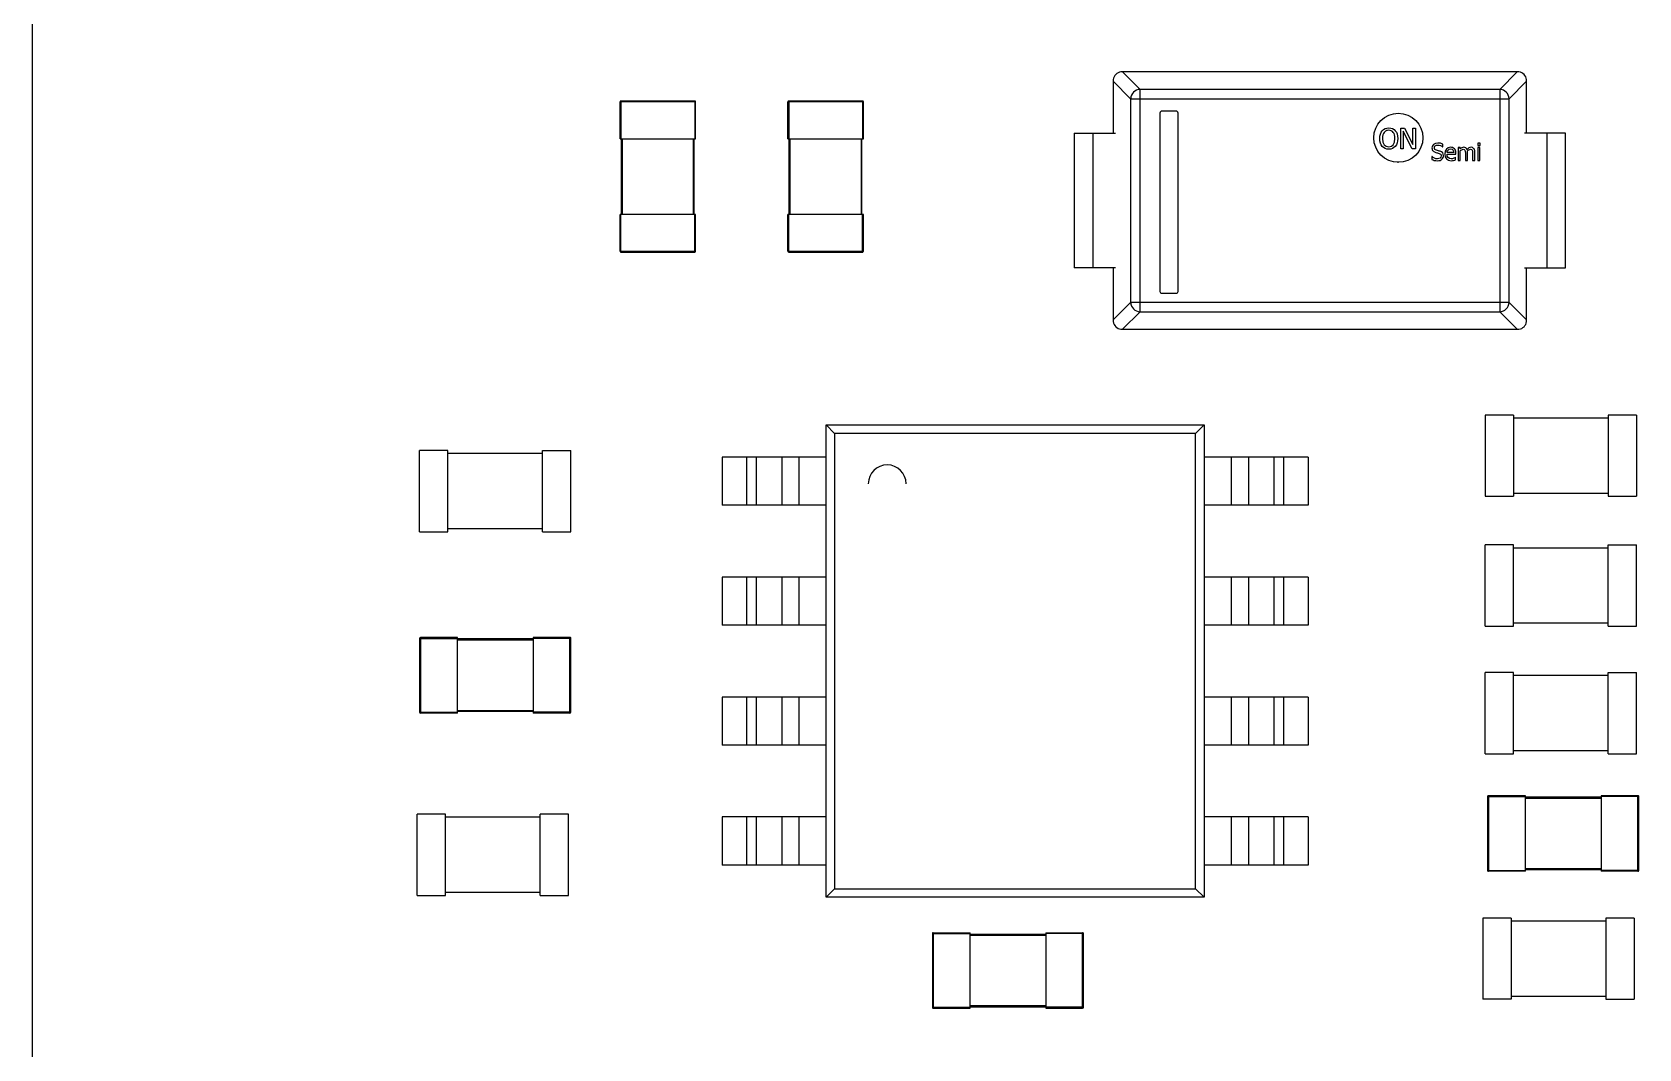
# Model space of a CAD drawing. Header units: millimetres. Extents: x -0.1 to 69.3, y -0.2 to 41.9.
# Drawn here: x -0.07 to 16.93, y 12.35 to 23.11 of the extents above; entities that cross this region are included whole.
import ezdxf

# ---------------------------------------------------------------- set-up
doc = ezdxf.new("R2010")
doc.units = ezdxf.units.MM

msp = doc.modelspace()

# ---------------------------------------------------------------- linework, layer by layer
at = {"color": 7, "linetype": 'Continuous', "lineweight": 25}
for p, q in [((-0.075, 33), (-0.075, 1.35)), ((15.655, 22.688), (11.445, 22.688)), ((11.647, 22.502), (11.461, 22.688)), ((15.639, 22.688), (15.453, 22.502)), ((11.362, 22.605), (11.362, 22.038)), ((11.362, 22.589), (11.548, 22.403)), ((11.647, 20.148), (11.647, 22.502)), ((15.453, 22.502), (11.647, 22.502)), ((15.453, 22.502), (15.453, 20.148)), ((15.552, 22.403), (15.737, 22.589)), ((15.737, 22.038), (15.737, 22.605)), ((6.945, 22.369), (6.145, 22.369)), ((6.145, 21.979), (6.145, 22.369)), ((6.155, 22.379), (6.155, 21.979)), ((6.935, 22.379), (6.155, 22.379)), ((6.935, 22.379), (6.935, 21.979)), ((6.945, 21.979), (6.945, 22.369)), ((8.72, 22.369), (7.92, 22.369)), ((7.92, 21.979), (7.92, 22.369)), ((7.93, 22.379), (7.93, 21.979)), ((8.71, 22.379), (7.93, 22.379)), ((8.71, 22.379), (8.71, 21.979)), ((8.72, 21.979), (8.72, 22.369)), ((11.548, 22.403), (15.552, 22.403)), ((11.548, 22.403), (11.548, 20.247)), ((12.029, 22.272), (11.878, 22.272)), ((15.552, 20.247), (15.552, 22.403)), ((11.858, 22.252), (11.858, 20.364)), ((12.049, 20.364), (12.049, 22.252)), ((6.145, 21.979), (6.945, 21.979)), ((6.16, 21.179), (6.16, 21.979)), ((6.17, 21.179), (6.17, 21.979)), ((6.92, 21.979), (6.92, 21.179)), ((6.93, 21.179), (6.93, 21.979)), ((7.92, 21.979), (8.72, 21.979)), ((7.935, 21.179), (7.935, 21.979)), ((7.945, 21.179), (7.945, 21.979)), ((8.695, 21.979), (8.695, 21.179)), ((8.705, 21.179), (8.705, 21.979)), ((10.95, 22.038), (10.95, 20.613)), ((10.95, 22.038), (11.386, 22.038)), ((11.15, 20.613), (11.15, 22.038)), ((14.406, 22.09), (14.446, 22.09)), ((14.406, 21.874), (14.406, 22.09)), ((14.432, 22.06), (14.432, 21.874)), ((14.528, 21.874), (14.432, 22.06)), ((14.446, 22.09), (14.533, 21.919)), ((14.533, 22.09), (14.56, 22.09)), ((14.533, 21.919), (14.533, 22.09)), ((14.56, 22.09), (14.56, 21.874)), ((15.22, 21.932), (15.22, 21.908)), ((15.246, 21.932), (15.22, 21.932)), ((15.246, 21.908), (15.246, 21.932)), ((16.15, 22.038), (15.714, 22.038)), ((15.95, 22.038), (15.95, 20.613)), ((16.15, 20.613), (16.15, 22.038)), ((14.432, 21.874), (14.406, 21.874)), ((14.56, 21.874), (14.528, 21.874)), ((14.737, 21.791), (14.735, 21.791)), ((14.735, 21.791), (14.735, 21.761)), ((14.849, 21.894), (14.851, 21.894)), ((14.851, 21.894), (14.851, 21.922)), ((14.966, 21.833), (14.895, 21.833)), ((14.895, 21.815), (14.989, 21.815)), ((14.986, 21.783), (14.985, 21.783)), ((14.986, 21.758), (14.986, 21.783)), ((14.989, 21.815), (14.989, 21.828)), ((15.012, 21.886), (15.012, 21.75)), ((15.035, 21.886), (15.012, 21.886)), ((15.035, 21.871), (15.035, 21.886)), ((15.035, 21.75), (15.035, 21.851)), ((15.089, 21.828), (15.089, 21.75)), ((15.112, 21.75), (15.112, 21.839)), ((15.166, 21.828), (15.166, 21.75)), ((15.189, 21.75), (15.189, 21.839)), ((15.22, 21.908), (15.246, 21.908)), ((15.221, 21.886), (15.221, 21.75)), ((15.244, 21.886), (15.221, 21.886)), ((15.244, 21.75), (15.244, 21.886)), ((14.38, 21.725), (14.38, 21.731)), ((15.012, 21.75), (15.035, 21.75)), ((15.089, 21.75), (15.112, 21.75)), ((15.166, 21.75), (15.189, 21.75)), ((15.221, 21.75), (15.244, 21.75)), ((6.945, 21.179), (6.145, 21.179)), ((6.145, 20.789), (6.145, 21.179)), ((6.155, 20.779), (6.155, 21.179)), ((6.935, 20.779), (6.935, 21.179)), ((6.945, 20.789), (6.945, 21.179)), ((8.72, 21.179), (7.92, 21.179)), ((7.92, 20.789), (7.92, 21.179)), ((7.93, 20.779), (7.93, 21.179)), ((8.71, 20.779), (8.71, 21.179)), ((8.72, 20.789), (8.72, 21.179)), ((6.145, 20.789), (6.945, 20.789)), ((6.155, 20.779), (6.935, 20.779)), ((7.92, 20.789), (8.72, 20.789)), ((7.93, 20.779), (8.71, 20.779)), ((11.386, 20.613), (10.95, 20.613)), ((11.362, 20.613), (11.362, 20.045)), ((15.714, 20.613), (16.15, 20.613)), ((15.737, 20.045), (15.737, 20.613)), ((11.548, 20.247), (11.362, 20.061)), ((15.552, 20.247), (11.548, 20.247)), ((11.878, 20.344), (12.029, 20.344)), ((15.737, 20.061), (15.552, 20.247)), ((11.461, 19.963), (11.647, 20.148)), ((11.647, 20.148), (15.453, 20.148)), ((15.453, 20.148), (15.639, 19.963)), ((11.445, 19.963), (15.655, 19.963)), ((15.3, 19.055), (15.3, 18.195)), ((15.6, 19.055), (15.3, 19.055)), ((15.6, 19.055), (15.6, 18.195)), ((16.9, 19.055), (16.6, 19.055)), ((16.6, 19.055), (16.6, 18.195)), ((16.9, 19.055), (16.9, 18.195)), ((8.416, 18.859), (8.325, 18.95)), ((8.325, 13.95), (8.325, 18.95)), ((8.325, 18.95), (12.325, 18.95)), ((12.325, 18.95), (12.234, 18.859)), ((12.325, 18.95), (12.325, 13.95)), ((15.6, 19.025), (16.6, 19.025)), ((12.234, 18.859), (8.416, 18.859)), ((8.416, 18.859), (8.416, 14.041)), ((12.234, 14.041), (12.234, 18.859)), ((4.325, 18.68), (4.025, 18.68)), ((4.025, 17.82), (4.025, 18.68)), ((4.325, 17.82), (4.325, 18.68)), ((4.325, 18.65), (5.325, 18.65)), ((5.325, 18.68), (5.625, 18.68)), ((5.325, 17.82), (5.325, 18.68)), ((5.625, 17.82), (5.625, 18.68)), ((8.325, 18.61), (7.225, 18.61)), ((7.225, 18.61), (7.225, 18.1)), ((7.484, 18.61), (7.484, 18.1)), ((7.587, 18.61), (7.587, 18.1)), ((7.857, 18.61), (7.857, 18.1)), ((8.038, 18.61), (8.038, 18.1)), ((13.425, 18.61), (12.325, 18.61)), ((12.612, 18.61), (12.612, 18.1)), ((12.793, 18.61), (12.793, 18.1)), ((13.063, 18.61), (13.063, 18.1)), ((13.166, 18.61), (13.166, 18.1)), ((13.425, 18.61), (13.425, 18.1)), ((15.3, 18.195), (15.6, 18.195)), ((16.6, 18.225), (15.6, 18.225)), ((16.6, 18.195), (16.9, 18.195)), ((8.325, 18.1), (7.225, 18.1)), ((13.425, 18.1), (12.325, 18.1)), ((4.025, 17.82), (4.325, 17.82)), ((5.325, 17.85), (4.325, 17.85)), ((5.325, 17.82), (5.625, 17.82)), ((15.6, 17.68), (15.3, 17.68)), ((15.3, 16.82), (15.3, 17.68)), ((15.6, 16.82), (15.6, 17.68)), ((15.6, 17.65), (16.6, 17.65)), ((16.6, 17.68), (16.9, 17.68)), ((16.6, 16.82), (16.6, 17.68)), ((16.9, 16.82), (16.9, 17.68)), ((8.325, 17.34), (7.225, 17.34)), ((7.225, 17.34), (7.225, 16.83)), ((7.484, 17.34), (7.484, 16.83)), ((7.587, 17.34), (7.587, 16.83)), ((7.857, 17.34), (7.857, 16.83)), ((8.038, 17.34), (8.038, 16.83)), ((13.425, 17.34), (12.325, 17.34)), ((12.612, 17.34), (12.612, 16.83)), ((12.793, 17.34), (12.793, 16.83)), ((13.063, 17.34), (13.063, 16.83)), ((13.166, 17.34), (13.166, 16.83)), ((13.425, 17.34), (13.425, 16.83)), ((16.6, 16.85), (15.6, 16.85)), ((4.025, 16.69), (4.425, 16.69)), ((4.025, 16.69), (4.025, 15.91)), ((4.035, 16.7), (4.035, 15.9)), ((4.425, 16.7), (4.035, 16.7)), ((4.425, 15.9), (4.425, 16.7)), ((5.225, 16.685), (4.425, 16.685)), ((4.425, 16.675), (5.225, 16.675)), ((5.225, 16.7), (5.225, 15.9)), ((5.615, 16.7), (5.225, 16.7)), ((5.625, 16.69), (5.225, 16.69)), ((5.615, 15.9), (5.615, 16.7)), ((5.625, 15.91), (5.625, 16.69)), ((8.325, 16.83), (7.225, 16.83)), ((13.425, 16.83), (12.325, 16.83)), ((15.3, 16.82), (15.6, 16.82)), ((16.6, 16.82), (16.9, 16.82)), ((15.6, 16.33), (15.3, 16.33)), ((15.3, 15.47), (15.3, 16.33)), ((15.6, 15.47), (15.6, 16.33)), ((16.6, 16.33), (16.9, 16.33)), ((16.6, 15.47), (16.6, 16.33)), ((16.9, 15.47), (16.9, 16.33)), ((15.6, 16.3), (16.6, 16.3)), ((8.325, 16.07), (7.225, 16.07)), ((7.225, 16.07), (7.225, 15.56)), ((7.484, 16.07), (7.484, 15.56)), ((7.587, 16.07), (7.587, 15.56)), ((7.857, 16.07), (7.857, 15.56)), ((8.038, 16.07), (8.038, 15.56)), ((13.425, 16.07), (12.325, 16.07)), ((12.612, 16.07), (12.612, 15.56)), ((12.793, 16.07), (12.793, 15.56)), ((13.063, 16.07), (13.063, 15.56)), ((13.166, 16.07), (13.166, 15.56)), ((13.425, 16.07), (13.425, 15.56)), ((4.025, 15.91), (4.425, 15.91)), ((4.425, 15.9), (4.035, 15.9)), ((5.225, 15.925), (4.425, 15.925)), ((5.225, 15.915), (4.425, 15.915)), ((5.625, 15.91), (5.225, 15.91)), ((5.615, 15.9), (5.225, 15.9)), ((8.325, 15.56), (7.225, 15.56)), ((13.425, 15.56), (12.325, 15.56)), ((16.6, 15.5), (15.6, 15.5)), ((15.3, 15.47), (15.6, 15.47)), ((16.6, 15.47), (16.9, 15.47)), ((15.325, 15.015), (15.325, 14.235)), ((15.325, 15.015), (15.725, 15.015)), ((15.335, 15.025), (15.335, 14.225)), ((15.725, 15.025), (15.335, 15.025)), ((15.725, 14.225), (15.725, 15.025)), ((16.525, 15.01), (15.725, 15.01)), ((15.725, 15), (16.525, 15)), ((16.525, 15.025), (16.525, 14.225)), ((16.915, 15.025), (16.525, 15.025)), ((16.925, 15.015), (16.525, 15.015)), ((16.915, 14.225), (16.915, 15.025)), ((16.925, 14.235), (16.925, 15.015)), ((4.3, 14.83), (4, 14.83)), ((4, 13.97), (4, 14.83)), ((4.3, 13.97), (4.3, 14.83)), ((4.3, 14.8), (5.3, 14.8)), ((5.6, 14.83), (5.3, 14.83)), ((5.3, 13.97), (5.3, 14.83)), ((5.6, 13.97), (5.6, 14.83)), ((8.325, 14.8), (7.225, 14.8)), ((7.225, 14.8), (7.225, 14.29)), ((7.484, 14.8), (7.484, 14.29)), ((7.587, 14.8), (7.587, 14.29)), ((7.857, 14.8), (7.857, 14.29)), ((8.038, 14.8), (8.038, 14.29)), ((13.425, 14.8), (12.325, 14.8)), ((12.612, 14.8), (12.612, 14.29)), ((12.793, 14.8), (12.793, 14.29)), ((13.063, 14.8), (13.063, 14.29)), ((13.166, 14.8), (13.166, 14.29)), ((13.425, 14.8), (13.425, 14.29)), ((8.325, 14.29), (7.225, 14.29)), ((13.425, 14.29), (12.325, 14.29)), ((15.325, 14.235), (15.725, 14.235)), ((15.725, 14.225), (15.335, 14.225)), ((16.525, 14.25), (15.725, 14.25)), ((16.525, 14.24), (15.725, 14.24)), ((16.925, 14.235), (16.525, 14.235)), ((16.915, 14.225), (16.525, 14.225)), ((4, 13.97), (4.3, 13.97)), ((5.3, 14), (4.3, 14)), ((5.3, 13.97), (5.6, 13.97)), ((8.416, 14.041), (8.325, 13.95)), ((12.325, 13.95), (8.325, 13.95)), ((8.416, 14.041), (12.234, 14.041)), ((12.325, 13.95), (12.234, 14.041)), ((15.575, 13.73), (15.275, 13.73)), ((15.275, 13.73), (15.275, 12.87)), ((15.575, 13.73), (15.575, 12.87)), ((15.575, 13.7), (16.575, 13.7)), ((16.875, 13.73), (16.575, 13.73)), ((16.575, 13.73), (16.575, 12.87)), ((16.875, 13.73), (16.875, 12.87)), ((9.45, 13.565), (9.85, 13.565)), ((9.45, 13.565), (9.45, 12.785)), ((9.46, 13.575), (9.46, 12.775)), ((9.46, 13.575), (9.85, 13.575)), ((9.85, 12.775), (9.85, 13.575)), ((9.85, 13.56), (10.65, 13.56)), ((9.85, 13.55), (10.65, 13.55)), ((10.65, 13.575), (10.65, 12.775)), ((10.65, 13.575), (11.04, 13.575)), ((11.05, 13.565), (10.65, 13.565)), ((11.04, 12.775), (11.04, 13.575)), ((11.05, 12.785), (11.05, 13.565)), ((9.45, 12.785), (9.85, 12.785)), ((9.46, 12.775), (9.85, 12.775)), ((10.65, 12.8), (9.85, 12.8)), ((9.85, 12.79), (10.65, 12.79)), ((11.05, 12.785), (10.65, 12.785)), ((10.65, 12.775), (11.04, 12.775)), ((15.575, 12.87), (15.275, 12.87)), ((16.575, 12.9), (15.575, 12.9)), ((16.575, 12.87), (16.875, 12.87))]:
    msp.add_line(p, q, dxfattribs=at)
msp.add_circle((14.38, 21.99), 0.26, dxfattribs=at)
for centre, radius, start, end in [((11.459, 22.591), 0.0979, 98.5161, 171.4839), ((15.641, 22.591), 0.0979, 8.5161, 81.4839), ((11.65, 22.4), 0.102, 91.8521, 178.1479), ((15.45, 22.4), 0.102, 1.8521, 88.1479), ((6.155, 22.369), 0.01, 90, 180), ((6.155, 22.369), 0.01, 90, 180), ((6.935, 22.369), 0.01, 0, 90), ((7.93, 22.369), 0.01, 90, 180), ((7.93, 22.369), 0.01, 90, 180), ((8.71, 22.369), 0.01, 0, 90), ((11.878, 22.252), 0.02, 90, 180), ((12.029, 22.252), 0.02, 0, 90), ((6.155, 20.789), 0.01, 180, 270), ((6.155, 20.789), 0.01, 180, 270), ((6.935, 20.789), 0.01, 305.5477, 0), ((7.93, 20.789), 0.01, 180, 270), ((7.93, 20.789), 0.01, 180, 270), ((8.71, 20.789), 0.01, 305.5477, 0), ((11.65, 20.25), 0.102, 181.8521, 268.1479), ((11.878, 20.364), 0.02, 180, 270), ((12.029, 20.364), 0.02, 270, 0), ((15.45, 20.25), 0.102, 271.8521, 358.1479), ((11.459, 20.059), 0.0979, 188.5161, 261.4839), ((15.641, 20.059), 0.0979, 278.5161, 351.4839), ((8.972, 18.327), 0.2, 0, 180), ((4.035, 16.69), 0.01, 90, 180), ((5.615, 16.69), 0.01, 35.5477, 90), ((4.035, 15.91), 0.01, 180, 270), ((4.035, 15.91), 0.01, 180, 270), ((5.615, 15.91), 0.01, 270, 0), ((5.615, 15.91), 0.01, 270, 0), ((15.335, 15.015), 0.01, 90, 180), ((16.915, 15.015), 0.01, 35.5477, 90), ((15.335, 14.235), 0.01, 180, 270), ((15.335, 14.235), 0.01, 180, 270), ((16.915, 14.235), 0.01, 270, 0), ((16.915, 14.235), 0.01, 270, 0), ((9.46, 13.565), 0.01, 90, 180), ((9.46, 13.565), 0.01, 90, 180), ((11.04, 13.565), 0.01, 0, 90), ((11.04, 13.565), 0.01, 0, 90), ((9.46, 12.785), 0.01, 215.5477, 270), ((11.04, 12.785), 0.01, 270, 0)]:
    msp.add_arc(centre, radius, start, end, dxfattribs=at)
for points, knots in [([(6.944, 22.373), (6.944, 22.373), (6.944, 22.374), (6.943, 22.375), (6.942, 22.377), (6.94, 22.378), (6.938, 22.379), (6.937, 22.379), (6.936, 22.379), (6.935, 22.379), (6.935, 22.379)], [0, 0, 0, 0, 0.045316, 0.232428, 0.411915, 0.58078, 0.735384, 0.874086, 0.938389, 1, 1, 1, 1]), ([(8.719, 22.373), (8.719, 22.373), (8.719, 22.374), (8.718, 22.375), (8.717, 22.377), (8.715, 22.378), (8.713, 22.379), (8.712, 22.379), (8.711, 22.379), (8.71, 22.379), (8.71, 22.379)], [0, 0, 0, 0, 0.045316, 0.232428, 0.411915, 0.58078, 0.735384, 0.874086, 0.938389, 1, 1, 1, 1]), ([(14.279, 22.069), (14.271, 22.069), (14.263, 22.068), (14.249, 22.063), (14.238, 22.057), (14.231, 22.047)], [0, 0, 0, 0, 0.5, 0.5, 1, 1, 1, 1]), ([(6.935, 20.779), (6.935, 20.779), (6.936, 20.779), (6.936, 20.779), (6.938, 20.779), (6.939, 20.78), (6.94, 20.78), (6.941, 20.781), (6.941, 20.781)], [0, 0, 0, 0, 0.086898, 0.178697, 0.385688, 0.635461, 0.934639, 1, 1, 1, 1]), ([(8.71, 20.779), (8.71, 20.779), (8.711, 20.779), (8.711, 20.779), (8.713, 20.779), (8.714, 20.78), (8.715, 20.78), (8.716, 20.781), (8.716, 20.781)], [0, 0, 0, 0, 0.086898, 0.178697, 0.385688, 0.635461, 0.934639, 1, 1, 1, 1]), ([(4.031, 16.699), (4.031, 16.699), (4.03, 16.699), (4.029, 16.698), (4.027, 16.696), (4.026, 16.695), (4.025, 16.693), (4.025, 16.692), (4.025, 16.691), (4.025, 16.69), (4.025, 16.69)], [0, 0, 0, 0, 0.045316, 0.2324276, 0.4119152, 0.5807796, 0.7353844, 0.874086, 0.9383888, 1, 1, 1, 1]), ([(5.625, 16.69), (5.625, 16.69), (5.625, 16.691), (5.625, 16.691), (5.625, 16.692), (5.624, 16.694), (5.624, 16.695), (5.623, 16.696), (5.623, 16.696)], [0, 0, 0, 0, 0.086898, 0.1786965, 0.3856885, 0.6354607, 0.9346386, 1, 1, 1, 1]), ([(15.331, 15.024), (15.331, 15.024), (15.33, 15.024), (15.329, 15.023), (15.327, 15.021), (15.326, 15.02), (15.325, 15.018), (15.325, 15.017), (15.325, 15.016), (15.325, 15.015), (15.325, 15.015)], [0, 0, 0, 0, 0.045316, 0.232428, 0.411915, 0.58078, 0.735384, 0.874086, 0.938389, 1, 1, 1, 1]), ([(16.925, 15.015), (16.925, 15.015), (16.925, 15.016), (16.925, 15.016), (16.925, 15.017), (16.924, 15.019), (16.924, 15.02), (16.923, 15.021), (16.923, 15.021)], [0, 0, 0, 0, 0.086898, 0.178697, 0.385688, 0.635461, 0.934639, 1, 1, 1, 1]), ([(9.45, 12.785), (9.45, 12.785), (9.45, 12.784), (9.45, 12.784), (9.45, 12.783), (9.451, 12.781), (9.451, 12.78), (9.452, 12.779), (9.452, 12.779)], [0, 0, 0, 0, 0.086898, 0.178697, 0.385688, 0.635461, 0.934639, 1, 1, 1, 1]), ([(11.044, 12.776), (11.044, 12.776), (11.045, 12.776), (11.046, 12.777), (11.048, 12.779), (11.049, 12.78), (11.05, 12.782), (11.05, 12.783), (11.05, 12.784), (11.05, 12.785), (11.05, 12.785)], [0, 0, 0, 0, 0.045316, 0.232428, 0.411915, 0.58078, 0.735384, 0.874086, 0.938389, 1, 1, 1, 1])]:
    msp.add_open_spline(points, degree=3, knots=knots, dxfattribs=at)
for points in [[(14.183, 21.982), (14.183, 22.018), (14.193, 22.045), (14.209, 22.065)], [(14.209, 21.899), (14.192, 21.918), (14.183, 21.946), (14.183, 21.982)], [(14.209, 22.065), (14.226, 22.084), (14.25, 22.094), (14.279, 22.094)], [(14.231, 22.047), (14.219, 22.032), (14.213, 22.01), (14.213, 21.982)], [(14.213, 21.982), (14.213, 21.925), (14.239, 21.894), (14.279, 21.894)], [(14.279, 22.094), (14.308, 22.094), (14.332, 22.084), (14.348, 22.065)], [(14.327, 22.047), (14.315, 22.062), (14.299, 22.069), (14.279, 22.069)], [(14.279, 21.894), (14.319, 21.894), (14.344, 21.925), (14.344, 21.982)], [(14.344, 21.982), (14.344, 22.01), (14.338, 22.033), (14.327, 22.047)], [(14.348, 22.065), (14.365, 22.046), (14.374, 22.018), (14.374, 21.982)], [(14.374, 21.982), (14.374, 21.947), (14.365, 21.918), (14.348, 21.899)], [(14.797, 21.934), (14.762, 21.934), (14.736, 21.912), (14.736, 21.882)], [(14.851, 21.922), (14.836, 21.93), (14.818, 21.934), (14.797, 21.934)], [(14.279, 21.869), (14.25, 21.869), (14.226, 21.879), (14.209, 21.899)], [(14.348, 21.899), (14.331, 21.879), (14.307, 21.869), (14.279, 21.869)], [(14.735, 21.761), (14.751, 21.753), (14.768, 21.747), (14.794, 21.747)], [(14.736, 21.882), (14.736, 21.868), (14.741, 21.858), (14.748, 21.85)], [(14.793, 21.767), (14.774, 21.767), (14.753, 21.776), (14.737, 21.791)], [(14.748, 21.85), (14.756, 21.842), (14.765, 21.837), (14.778, 21.834)], [(14.761, 21.885), (14.761, 21.902), (14.776, 21.913), (14.799, 21.913)], [(14.785, 21.857), (14.77, 21.861), (14.761, 21.87), (14.761, 21.885)], [(14.778, 21.834), (14.792, 21.83), (14.8, 21.828), (14.811, 21.825)], [(14.822, 21.847), (14.812, 21.85), (14.795, 21.854), (14.785, 21.857)], [(14.833, 21.798), (14.833, 21.779), (14.819, 21.767), (14.793, 21.767)], [(14.794, 21.747), (14.816, 21.747), (14.83, 21.752), (14.842, 21.763)], [(14.799, 21.913), (14.819, 21.913), (14.838, 21.904), (14.849, 21.894)], [(14.811, 21.825), (14.826, 21.821), (14.833, 21.812), (14.833, 21.798)], [(14.858, 21.801), (14.858, 21.824), (14.847, 21.839), (14.822, 21.847)], [(14.842, 21.763), (14.852, 21.773), (14.858, 21.787), (14.858, 21.801)], [(14.934, 21.889), (14.897, 21.889), (14.871, 21.861), (14.871, 21.817)], [(14.871, 21.817), (14.871, 21.772), (14.896, 21.747), (14.94, 21.747)], [(14.895, 21.833), (14.896, 21.844), (14.899, 21.853), (14.906, 21.86)], [(14.939, 21.767), (14.911, 21.767), (14.895, 21.784), (14.895, 21.815)], [(14.906, 21.86), (14.913, 21.867), (14.921, 21.871), (14.933, 21.871)], [(14.933, 21.871), (14.945, 21.871), (14.953, 21.867), (14.959, 21.86)], [(14.973, 21.874), (14.964, 21.885), (14.951, 21.889), (14.934, 21.889)], [(14.967, 21.773), (14.959, 21.769), (14.949, 21.767), (14.939, 21.767)], [(14.959, 21.86), (14.963, 21.854), (14.966, 21.845), (14.966, 21.833)], [(14.985, 21.783), (14.981, 21.78), (14.976, 21.777), (14.967, 21.773)], [(14.989, 21.828), (14.989, 21.85), (14.983, 21.864), (14.973, 21.874)], [(15.072, 21.889), (15.058, 21.889), (15.047, 21.883), (15.035, 21.871)], [(15.035, 21.851), (15.045, 21.861), (15.056, 21.868), (15.066, 21.868)], [(15.066, 21.868), (15.076, 21.868), (15.082, 21.865), (15.085, 21.858)], [(15.107, 21.866), (15.101, 21.883), (15.088, 21.889), (15.072, 21.889)], [(15.085, 21.858), (15.088, 21.852), (15.089, 21.841), (15.089, 21.828)], [(15.149, 21.889), (15.133, 21.889), (15.121, 21.881), (15.107, 21.866)], [(15.111, 21.851), (15.123, 21.862), (15.133, 21.868), (15.143, 21.868)], [(15.112, 21.839), (15.112, 21.844), (15.111, 21.848), (15.111, 21.851)], [(15.143, 21.868), (15.153, 21.868), (15.159, 21.865), (15.162, 21.858)], [(15.177, 21.878), (15.17, 21.886), (15.16, 21.889), (15.149, 21.889)], [(15.162, 21.858), (15.165, 21.852), (15.166, 21.841), (15.166, 21.828)], [(15.189, 21.839), (15.189, 21.858), (15.184, 21.87), (15.177, 21.878)], [(14.94, 21.747), (14.951, 21.747), (14.957, 21.748), (14.965, 21.751)], [(14.965, 21.751), (14.972, 21.752), (14.981, 21.756), (14.986, 21.758)]]:
    msp.add_open_spline(points, degree=3, dxfattribs=at)

doc.saveas('drawing.dxf')
